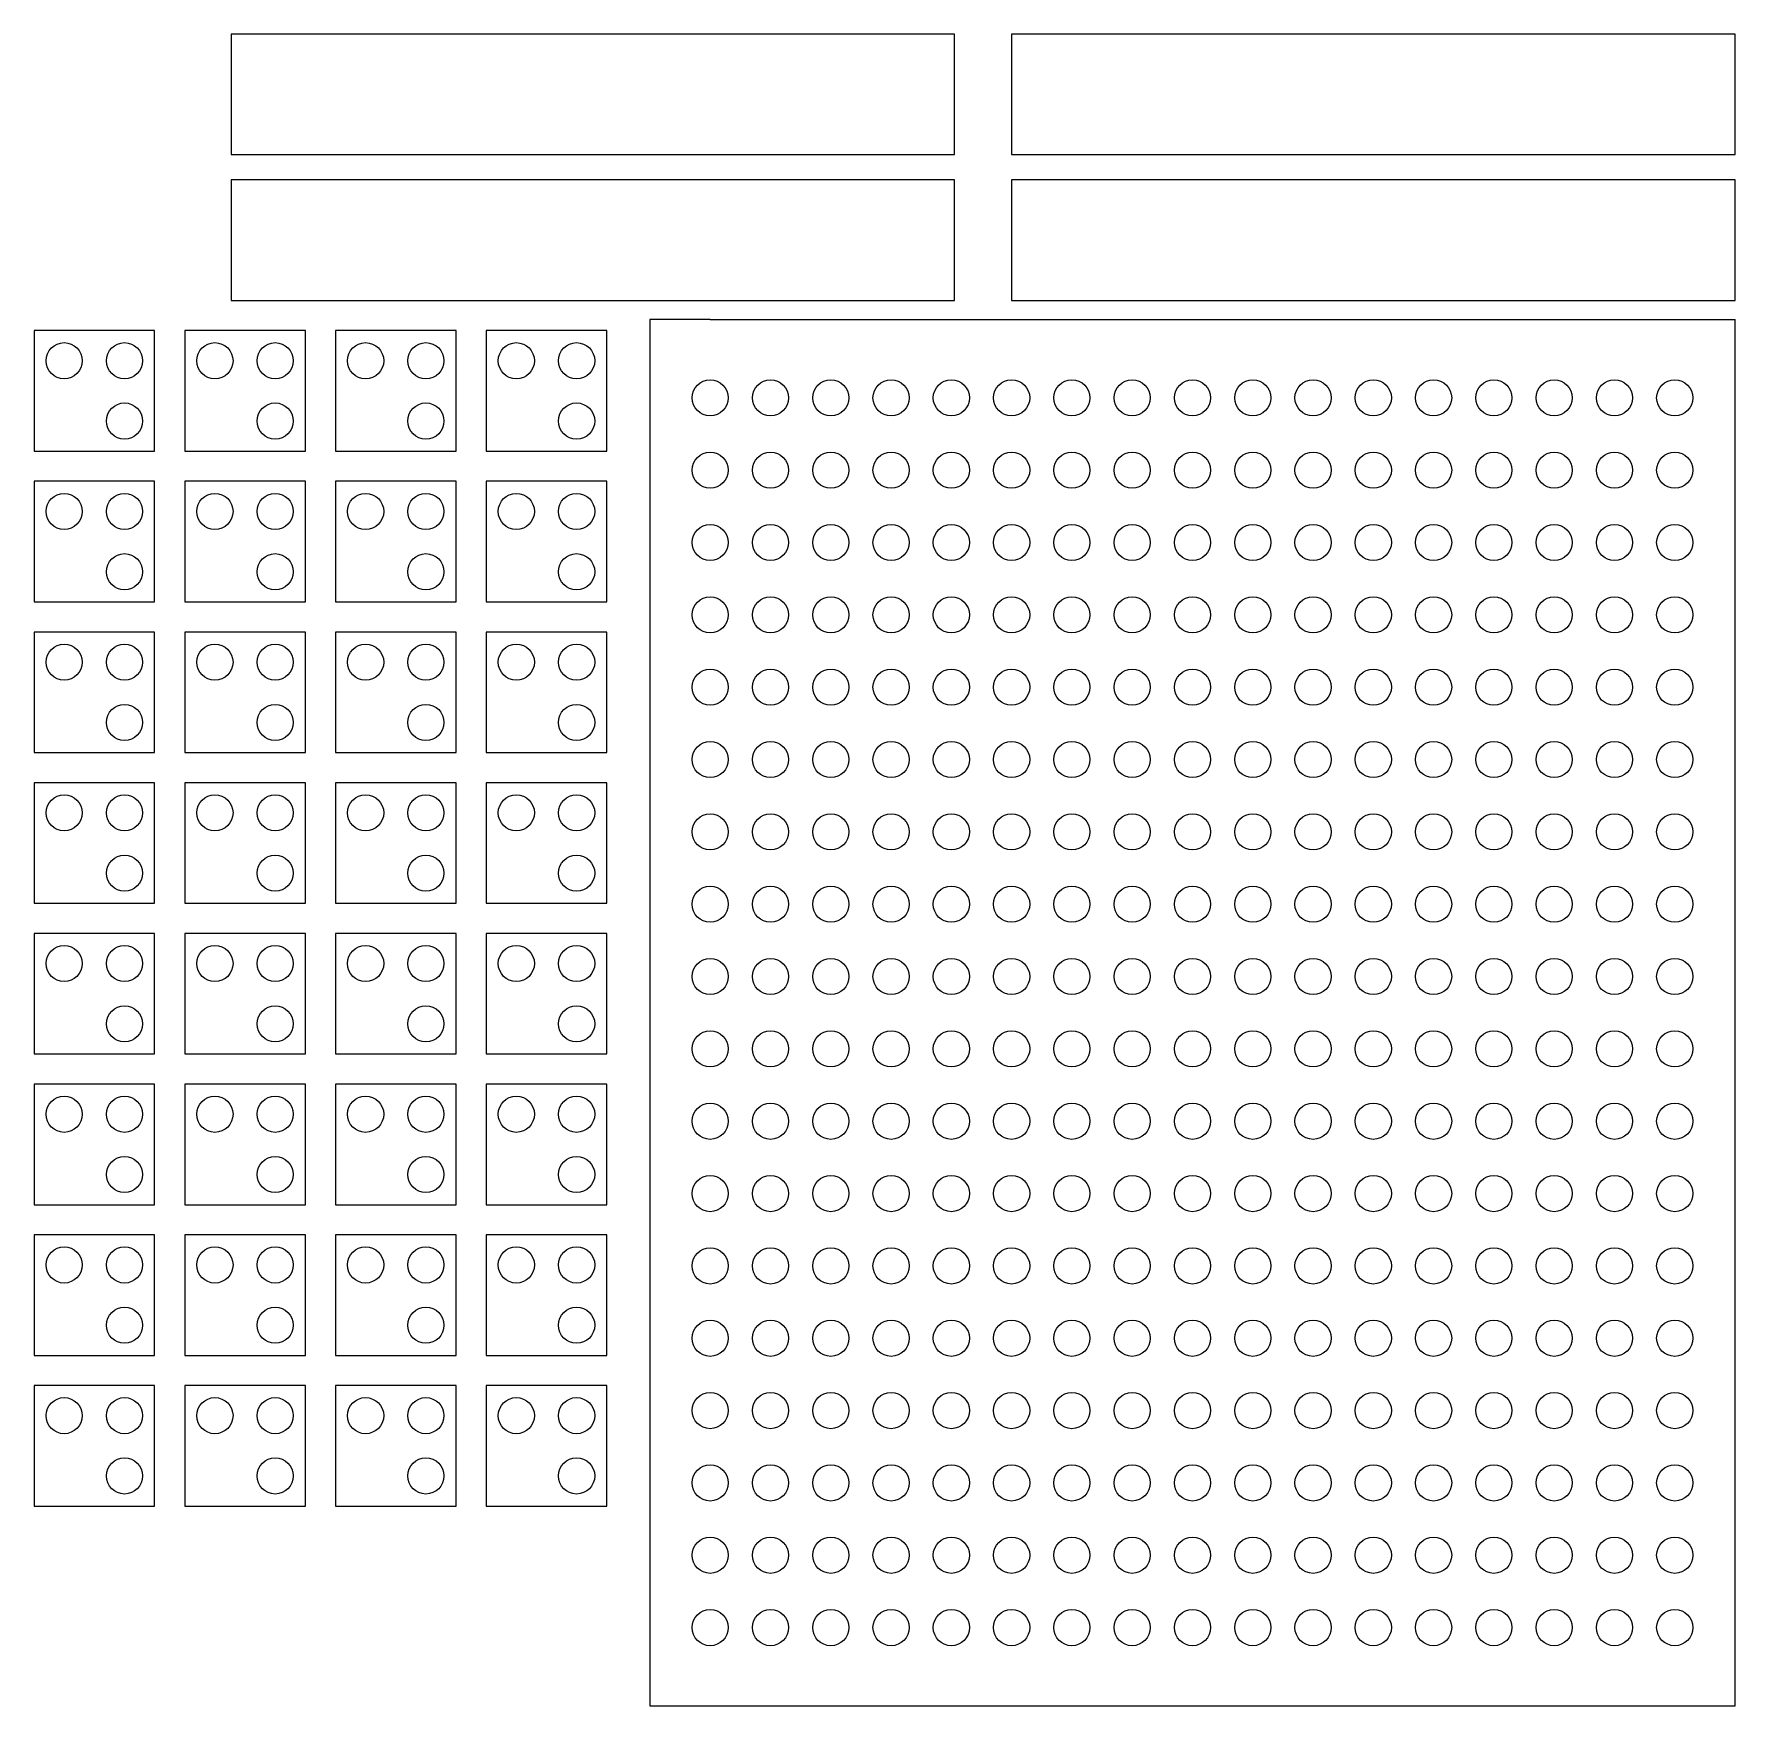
# Model space of a CAD drawing. Header units: metres. Extents: x 23 to 165, y 3 to 142.
import ezdxf

# ---------------------------------------------------------------- set-up
doc = ezdxf.new("R2010")
doc.units = ezdxf.units.M

msp = doc.modelspace()

# ---------------------------------------------------------------- linework, layer by layer
for p, q in [((79.52, 118.42), (74.52, 118.42)), ((74.52, 118.42), (74.52, 9.92)), ((79.52, 118.42), (164.52, 118.42)), ((164.52, 4.92), (164.52, 118.42)), ((74.52, 9.92), (74.52, 3.42)), ((164.52, 3.42), (164.52, 4.92)), ((74.52, 3.42), (164.52, 3.42))]:
    msp.add_line(p, q)
for points in [[(39.78, 132.1), (99.78, 132.1), (99.78, 142.1), (39.78, 142.1)], [(104.52, 132.1), (164.52, 132.1), (164.52, 142.1), (104.52, 142.1)], [(39.78, 120), (99.78, 120), (99.78, 130), (39.78, 130)], [(104.52, 120), (164.52, 120), (164.52, 130), (104.52, 130)], [(33.44, 117.5), (23.44, 117.5), (23.44, 107.5), (33.44, 107.5)], [(45.94, 117.5), (35.94, 117.5), (35.94, 107.5), (45.94, 107.5)], [(58.44, 117.5), (48.44, 117.5), (48.44, 107.5), (58.44, 107.5)], [(70.94, 117.5), (60.94, 117.5), (60.94, 107.5), (70.94, 107.5)], [(33.44, 105), (23.44, 105), (23.44, 95), (33.44, 95)], [(45.94, 105), (35.94, 105), (35.94, 95), (45.94, 95)], [(58.44, 105), (48.44, 105), (48.44, 95), (58.44, 95)], [(70.94, 105), (60.94, 105), (60.94, 95), (70.94, 95)], [(33.44, 92.5), (23.44, 92.5), (23.44, 82.5), (33.44, 82.5)], [(45.94, 92.5), (35.94, 92.5), (35.94, 82.5), (45.94, 82.5)], [(58.44, 92.5), (48.44, 92.5), (48.44, 82.5), (58.44, 82.5)], [(70.94, 92.5), (60.94, 92.5), (60.94, 82.5), (70.94, 82.5)], [(33.44, 80), (23.44, 80), (23.44, 70), (33.44, 70)], [(45.94, 80), (35.94, 80), (35.94, 70), (45.94, 70)], [(58.44, 80), (48.44, 80), (48.44, 70), (58.44, 70)], [(70.94, 80), (60.94, 80), (60.94, 70), (70.94, 70)], [(33.44, 67.5), (23.44, 67.5), (23.44, 57.5), (33.44, 57.5)], [(45.94, 67.5), (35.94, 67.5), (35.94, 57.5), (45.94, 57.5)], [(58.44, 67.5), (48.44, 67.5), (48.44, 57.5), (58.44, 57.5)], [(70.94, 67.5), (60.94, 67.5), (60.94, 57.5), (70.94, 57.5)], [(33.44, 55), (23.44, 55), (23.44, 45), (33.44, 45)], [(45.94, 55), (35.94, 55), (35.94, 45), (45.94, 45)], [(58.44, 55), (48.44, 55), (48.44, 45), (58.44, 45)], [(70.94, 55), (60.94, 55), (60.94, 45), (70.94, 45)], [(33.44, 42.5), (23.44, 42.5), (23.44, 32.5), (33.44, 32.5)], [(45.94, 42.5), (35.94, 42.5), (35.94, 32.5), (45.94, 32.5)], [(58.44, 42.5), (48.44, 42.5), (48.44, 32.5), (58.44, 32.5)], [(70.94, 42.5), (60.94, 42.5), (60.94, 32.5), (70.94, 32.5)], [(33.44, 30), (23.44, 30), (23.44, 20), (33.44, 20)], [(45.94, 30), (35.94, 30), (35.94, 20), (45.94, 20)], [(58.44, 30), (48.44, 30), (48.44, 20), (58.44, 20)], [(70.94, 30), (60.94, 30), (60.94, 20), (70.94, 20)]]:
    msp.add_lwpolyline(points, close=True)
for centre in [(25.94, 115), (30.94, 115), (38.44, 115), (43.44, 115), (50.94, 115), (55.94, 115), (63.44, 115), (68.44, 115), (79.52, 111.92), (84.52, 111.92), (84.52, 111.92), (89.52, 111.92), (89.52, 111.92), (94.52, 111.92), (94.52, 111.92), (99.52, 111.92), (99.52, 111.92), (104.52, 111.92), (104.52, 111.92), (109.52, 111.92), (109.52, 111.92), (114.52, 111.92), (114.52, 111.92), (119.52, 111.92), (119.52, 111.92), (124.52, 111.92), (124.52, 111.92), (129.52, 111.92), (129.52, 111.92), (134.52, 111.92), (134.52, 111.92), (139.52, 111.92), (139.52, 111.92), (144.52, 111.92), (144.52, 111.92), (149.52, 111.92), (149.52, 111.92), (154.52, 111.92), (154.52, 111.92), (159.52, 111.92), (30.94, 110), (43.44, 110), (55.94, 110), (68.44, 110), (79.52, 105.92), (84.52, 105.92), (84.52, 105.92), (89.52, 105.92), (89.52, 105.92), (94.52, 105.92), (94.52, 105.92), (99.52, 105.92), (99.52, 105.92), (104.52, 105.92), (104.52, 105.92), (109.52, 105.92), (109.52, 105.92), (114.52, 105.92), (114.52, 105.92), (119.52, 105.92), (119.52, 105.92), (124.52, 105.92), (124.52, 105.92), (129.52, 105.92), (129.52, 105.92), (134.52, 105.92), (134.52, 105.92), (139.52, 105.92), (139.52, 105.92), (144.52, 105.92), (144.52, 105.92), (149.52, 105.92), (149.52, 105.92), (154.52, 105.92), (154.52, 105.92), (159.52, 105.92), (25.94, 102.5), (30.94, 102.5), (38.44, 102.5), (43.44, 102.5), (50.94, 102.5), (55.94, 102.5), (63.44, 102.5), (68.44, 102.5), (79.52, 99.92), (84.52, 99.92), (84.52, 99.92), (89.52, 99.92), (89.52, 99.92), (94.52, 99.92), (94.52, 99.92), (99.52, 99.92), (99.52, 99.92), (104.52, 99.92), (104.52, 99.92), (109.52, 99.92), (109.52, 99.92), (114.52, 99.92), (114.52, 99.92), (119.52, 99.92), (119.52, 99.92), (124.52, 99.92), (124.52, 99.92), (129.52, 99.92), (129.52, 99.92), (134.52, 99.92), (134.52, 99.92), (139.52, 99.92), (139.52, 99.92), (144.52, 99.92), (144.52, 99.92), (149.52, 99.92), (149.52, 99.92), (154.52, 99.92), (154.52, 99.92), (159.52, 99.92), (30.94, 97.5), (43.44, 97.5), (55.94, 97.5), (68.44, 97.5), (79.52, 93.92), (84.52, 93.92), (84.52, 93.92), (89.52, 93.92), (89.52, 93.92), (94.52, 93.92), (94.52, 93.92), (99.52, 93.92), (99.52, 93.92), (104.52, 93.92), (104.52, 93.92), (109.52, 93.92), (109.52, 93.92), (114.52, 93.92), (114.52, 93.92), (119.52, 93.92), (119.52, 93.92), (124.52, 93.92), (124.52, 93.92), (129.52, 93.92), (129.52, 93.92), (134.52, 93.92), (134.52, 93.92), (139.52, 93.92), (139.52, 93.92), (144.52, 93.92), (144.52, 93.92), (149.52, 93.92), (149.52, 93.92), (154.52, 93.92), (154.52, 93.92), (159.52, 93.92), (25.94, 90), (30.94, 90), (38.44, 90), (43.44, 90), (50.94, 90), (55.94, 90), (63.44, 90), (68.44, 90), (79.52, 87.92), (84.52, 87.92), (84.52, 87.92), (89.52, 87.92), (89.52, 87.92), (94.52, 87.92), (94.52, 87.92), (99.52, 87.92), (99.52, 87.92), (104.52, 87.92), (104.52, 87.92), (109.52, 87.92), (109.52, 87.92), (114.52, 87.92), (114.52, 87.92), (119.52, 87.92), (119.52, 87.92), (124.52, 87.92), (124.52, 87.92), (129.52, 87.92), (129.52, 87.92), (134.52, 87.92), (134.52, 87.92), (139.52, 87.92), (139.52, 87.92), (144.52, 87.92), (144.52, 87.92), (149.52, 87.92), (149.52, 87.92), (154.52, 87.92), (154.52, 87.92), (159.52, 87.92), (30.94, 85), (43.44, 85), (55.94, 85), (68.44, 85), (79.52, 81.92), (84.52, 81.92), (84.52, 81.92), (89.52, 81.92), (89.52, 81.92), (94.52, 81.92), (94.52, 81.92), (99.52, 81.92), (99.52, 81.92), (104.52, 81.92), (104.52, 81.92), (109.52, 81.92), (109.52, 81.92), (114.52, 81.92), (114.52, 81.92), (119.52, 81.92), (119.52, 81.92), (124.52, 81.92), (124.52, 81.92), (129.52, 81.92), (129.52, 81.92), (134.52, 81.92), (134.52, 81.92), (139.52, 81.92), (139.52, 81.92), (144.52, 81.92), (144.52, 81.92), (149.52, 81.92), (149.52, 81.92), (154.52, 81.92), (154.52, 81.92), (159.52, 81.92), (25.94, 77.5), (30.94, 77.5), (38.44, 77.5), (43.44, 77.5), (50.94, 77.5), (55.94, 77.5), (63.44, 77.5), (68.44, 77.5), (79.52, 75.92), (84.52, 75.92), (84.52, 75.92), (89.52, 75.92), (89.52, 75.92), (94.52, 75.92), (94.52, 75.92), (99.52, 75.92), (99.52, 75.92), (104.52, 75.92), (104.52, 75.92), (109.52, 75.92), (109.52, 75.92), (114.52, 75.92), (114.52, 75.92), (119.52, 75.92), (119.52, 75.92), (124.52, 75.92), (124.52, 75.92), (129.52, 75.92), (129.52, 75.92), (134.52, 75.92), (134.52, 75.92), (139.52, 75.92), (139.52, 75.92), (144.52, 75.92), (144.52, 75.92), (149.52, 75.92), (149.52, 75.92), (154.52, 75.92), (154.52, 75.92), (159.52, 75.92), (30.94, 72.5), (43.44, 72.5), (55.94, 72.5), (68.44, 72.5), (79.52, 69.92), (84.52, 69.92), (84.52, 69.92), (89.52, 69.92), (89.52, 69.92), (94.52, 69.92), (94.52, 69.92), (99.52, 69.92), (99.52, 69.92), (104.52, 69.92), (104.52, 69.92), (109.52, 69.92), (109.52, 69.92), (114.52, 69.92), (114.52, 69.92), (119.52, 69.92), (119.52, 69.92), (124.52, 69.92), (124.52, 69.92), (129.52, 69.92), (129.52, 69.92), (134.52, 69.92), (134.52, 69.92), (139.52, 69.92), (139.52, 69.92), (144.52, 69.92), (144.52, 69.92), (149.52, 69.92), (149.52, 69.92), (154.52, 69.92), (154.52, 69.92), (159.52, 69.92), (25.94, 65), (30.94, 65), (38.44, 65), (43.44, 65), (50.94, 65), (55.94, 65), (63.44, 65), (68.44, 65), (79.52, 63.92), (84.52, 63.92), (84.52, 63.92), (89.52, 63.92), (89.52, 63.92), (94.52, 63.92), (94.52, 63.92), (99.52, 63.92), (99.52, 63.92), (104.52, 63.92), (104.52, 63.92), (109.52, 63.92), (109.52, 63.92), (114.52, 63.92), (114.52, 63.92), (119.52, 63.92), (119.52, 63.92), (124.52, 63.92), (124.52, 63.92), (129.52, 63.92), (129.52, 63.92), (134.52, 63.92), (134.52, 63.92), (139.52, 63.92), (139.52, 63.92), (144.52, 63.92), (144.52, 63.92), (149.52, 63.92), (149.52, 63.92), (154.52, 63.92), (154.52, 63.92), (159.52, 63.92), (30.94, 60), (43.44, 60), (55.94, 60), (68.44, 60), (79.52, 57.92), (84.52, 57.92), (84.52, 57.92), (89.52, 57.92), (89.52, 57.92), (94.52, 57.92), (94.52, 57.92), (99.52, 57.92), (99.52, 57.92), (104.52, 57.92), (104.52, 57.92), (109.52, 57.92), (109.52, 57.92), (114.52, 57.92), (114.52, 57.92), (119.52, 57.92), (119.52, 57.92), (124.52, 57.92), (124.52, 57.92), (129.52, 57.92), (129.52, 57.92), (134.52, 57.92), (134.52, 57.92), (139.52, 57.92), (139.52, 57.92), (144.52, 57.92), (144.52, 57.92), (149.52, 57.92), (149.52, 57.92), (154.52, 57.92), (154.52, 57.92), (159.52, 57.92), (25.94, 52.5), (30.94, 52.5), (38.44, 52.5), (43.44, 52.5), (50.94, 52.5), (55.94, 52.5), (63.44, 52.5), (68.44, 52.5), (79.52, 51.92), (84.52, 51.92), (84.52, 51.92), (89.52, 51.92), (89.52, 51.92), (94.52, 51.92), (94.52, 51.92), (99.52, 51.92), (99.52, 51.92), (104.52, 51.92), (104.52, 51.92), (109.52, 51.92), (109.52, 51.92), (114.52, 51.92), (114.52, 51.92), (119.52, 51.92), (119.52, 51.92), (124.52, 51.92), (124.52, 51.92), (129.52, 51.92), (129.52, 51.92), (134.52, 51.92), (134.52, 51.92), (139.52, 51.92), (139.52, 51.92), (144.52, 51.92), (144.52, 51.92), (149.52, 51.92), (149.52, 51.92), (154.52, 51.92), (154.52, 51.92), (159.52, 51.92), (30.94, 47.5), (43.44, 47.5), (55.94, 47.5), (68.44, 47.5), (79.52, 45.92), (84.52, 45.92), (84.52, 45.92), (89.52, 45.92), (89.52, 45.92), (94.52, 45.92), (94.52, 45.92), (99.52, 45.92), (99.52, 45.92), (104.52, 45.92), (104.52, 45.92), (109.52, 45.92), (109.52, 45.92), (114.52, 45.92), (114.52, 45.92), (119.52, 45.92), (119.52, 45.92), (124.52, 45.92), (124.52, 45.92), (129.52, 45.92), (129.52, 45.92), (134.52, 45.92), (134.52, 45.92), (139.52, 45.92), (139.52, 45.92), (144.52, 45.92), (144.52, 45.92), (149.52, 45.92), (149.52, 45.92), (154.52, 45.92), (154.52, 45.92), (159.52, 45.92), (25.94, 40), (30.94, 40), (38.44, 40), (43.44, 40), (50.94, 40), (55.94, 40), (63.44, 40), (68.44, 40), (79.52, 39.92), (84.52, 39.92), (84.52, 39.92), (89.52, 39.92), (89.52, 39.92), (94.52, 39.92), (94.52, 39.92), (99.52, 39.92), (99.52, 39.92), (104.52, 39.92), (104.52, 39.92), (109.52, 39.92), (109.52, 39.92), (114.52, 39.92), (114.52, 39.92), (119.52, 39.92), (119.52, 39.92), (124.52, 39.92), (124.52, 39.92), (129.52, 39.92), (129.52, 39.92), (129.52, 39.92), (129.52, 39.92), (134.52, 39.92), (134.52, 39.92), (139.52, 39.92), (139.52, 39.92), (144.52, 39.92), (144.52, 39.92), (149.52, 39.92), (149.52, 39.92), (154.52, 39.92), (154.52, 39.92), (159.52, 39.92), (30.94, 35), (43.44, 35), (55.94, 35), (68.44, 35), (79.52, 33.92), (84.52, 33.92), (84.52, 33.92), (89.52, 33.92), (89.52, 33.92), (94.52, 33.92), (94.52, 33.92), (99.52, 33.92), (99.52, 33.92), (104.52, 33.92), (104.52, 33.92), (109.52, 33.92), (109.52, 33.92), (114.52, 33.92), (114.52, 33.92), (119.52, 33.92), (119.52, 33.92), (124.52, 33.92), (124.52, 33.92), (129.52, 33.92), (129.52, 33.92), (134.52, 33.92), (134.52, 33.92), (139.52, 33.92), (139.52, 33.92), (144.52, 33.92), (144.52, 33.92), (149.52, 33.92), (149.52, 33.92), (154.52, 33.92), (154.52, 33.92), (159.52, 33.92), (25.94, 27.5), (30.94, 27.5), (38.44, 27.5), (43.44, 27.5), (50.94, 27.5), (55.94, 27.5), (63.44, 27.5), (68.44, 27.5), (79.52, 27.92), (84.52, 27.92), (84.52, 27.92), (89.52, 27.92), (89.52, 27.92), (94.52, 27.92), (94.52, 27.92), (99.52, 27.92), (99.52, 27.92), (104.52, 27.92), (104.52, 27.92), (109.52, 27.92), (109.52, 27.92), (114.52, 27.92), (114.52, 27.92), (119.52, 27.92), (119.52, 27.92), (124.52, 27.92), (124.52, 27.92), (129.52, 27.92), (129.52, 27.92), (134.52, 27.92), (134.52, 27.92), (139.52, 27.92), (139.52, 27.92), (144.52, 27.92), (144.52, 27.92), (149.52, 27.92), (149.52, 27.92), (154.52, 27.92), (154.52, 27.92), (159.52, 27.92), (30.94, 22.5), (43.44, 22.5), (55.94, 22.5), (68.44, 22.5), (79.52, 21.92), (84.52, 21.92), (84.52, 21.92), (89.52, 21.92), (89.52, 21.92), (94.52, 21.92), (94.52, 21.92), (99.52, 21.92), (99.52, 21.92), (104.52, 21.92), (104.52, 21.92), (109.52, 21.92), (109.52, 21.92), (114.52, 21.92), (114.52, 21.92), (119.52, 21.92), (119.52, 21.92), (124.52, 21.92), (124.52, 21.92), (129.52, 21.92), (129.52, 21.92), (134.52, 21.92), (134.52, 21.92), (139.52, 21.92), (139.52, 21.92), (144.52, 21.92), (144.52, 21.92), (149.52, 21.92), (149.52, 21.92), (154.52, 21.92), (154.52, 21.92), (159.52, 21.92), (79.52, 15.92), (84.52, 15.92), (84.52, 15.92), (89.52, 15.92), (89.52, 15.92), (94.52, 15.92), (94.52, 15.92), (99.52, 15.92), (99.52, 15.92), (104.52, 15.92), (104.52, 15.92), (109.52, 15.92), (109.52, 15.92), (114.52, 15.92), (114.52, 15.92), (119.52, 15.92), (119.52, 15.92), (124.52, 15.92), (124.52, 15.92), (129.52, 15.92), (129.52, 15.92), (134.52, 15.92), (134.52, 15.92), (139.52, 15.92), (139.52, 15.92), (144.52, 15.92), (144.52, 15.92), (149.52, 15.92), (149.52, 15.92), (154.52, 15.92), (154.52, 15.92), (159.52, 15.92), (79.52, 9.92), (84.52, 9.92), (84.52, 9.92), (89.52, 9.92), (89.52, 9.92), (94.52, 9.92), (94.52, 9.92), (99.52, 9.92), (99.52, 9.92), (104.52, 9.92), (104.52, 9.92), (109.52, 9.92), (109.52, 9.92), (114.52, 9.92), (114.52, 9.92), (119.52, 9.92), (119.52, 9.92), (124.52, 9.92), (124.52, 9.92), (129.52, 9.92), (129.52, 9.92), (134.52, 9.92), (134.52, 9.92), (139.52, 9.92), (139.52, 9.92), (144.52, 9.92), (144.52, 9.92), (149.52, 9.92), (149.52, 9.92), (154.52, 9.92), (154.52, 9.92), (159.52, 9.92)]:
    msp.add_circle(centre, 1.5)

doc.saveas('drawing.dxf')
